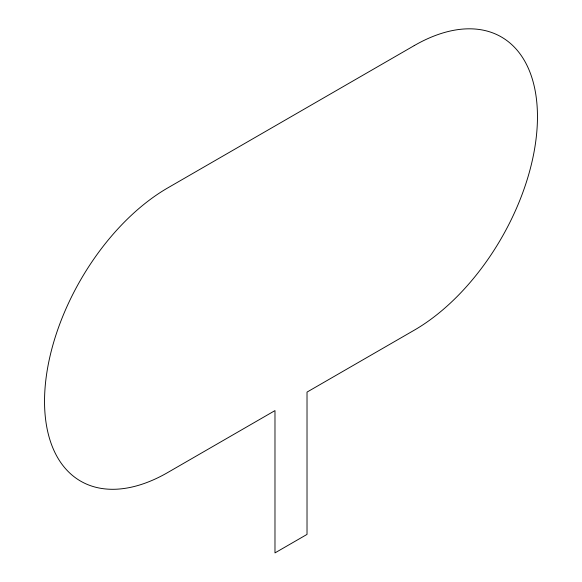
<?xml version="1.0" encoding="UTF-8"?>
<svg xmlns="http://www.w3.org/2000/svg" width="582" height="582" viewBox="0 0 582 582"><rect width="100%" height="100%" fill="white"/><g stroke="black" fill="none" stroke-linecap="round" stroke-linejoin="round"><path stroke-width="0.87" d="M414.231 45.607L167.769 187.906A174.28 100.621 -60 0 0 44.538 401.354A174.28 100.621 -60 0 0 167.769 472.504L274.98 410.601L274.98 552.9L307.02 534.4L307.02 392.101L414.231 330.205A174.28 100.621 -60 0 0 537.462 116.756A174.28 100.621 -60 0 0 414.231 45.607"/></g></svg>
